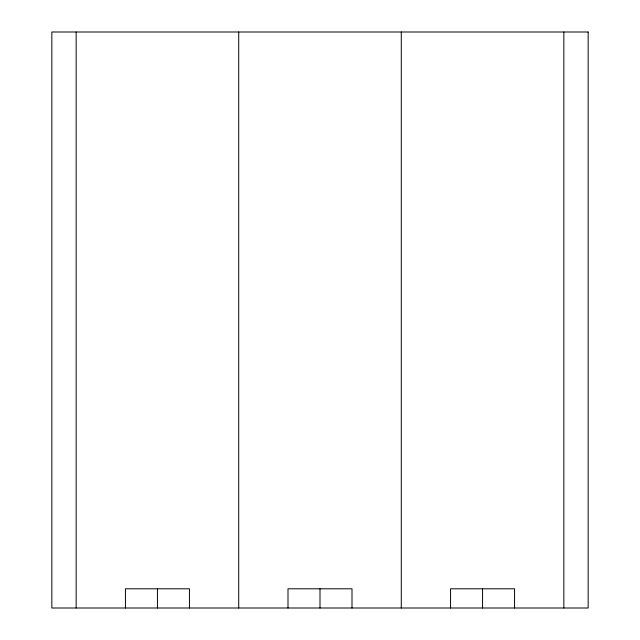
<?xml version="1.0" encoding="UTF-8"?>
<svg xmlns="http://www.w3.org/2000/svg" width="640" height="640" viewBox="0 0 640 640"><rect width="100%" height="100%" fill="white"/><g stroke="black" fill="none" stroke-linecap="round" stroke-linejoin="round"><path stroke-width="0.96" d="M563.84 32L563.84 608M514.56 608L514.56 588.8L450.56 588.8L450.56 608M482.56 588.8L482.56 608M401.28 32L401.28 608M352 608L352 588.8L288 588.8L288 608M320 588.8L320 608M238.72 32L238.72 608M189.44 608L189.44 588.8L125.44 588.8L125.44 608M157.44 588.8L157.44 608M76.16 32L76.16 608M588.16 32L51.84 32L51.84 608L588.16 608L588.16 32"/></g></svg>
